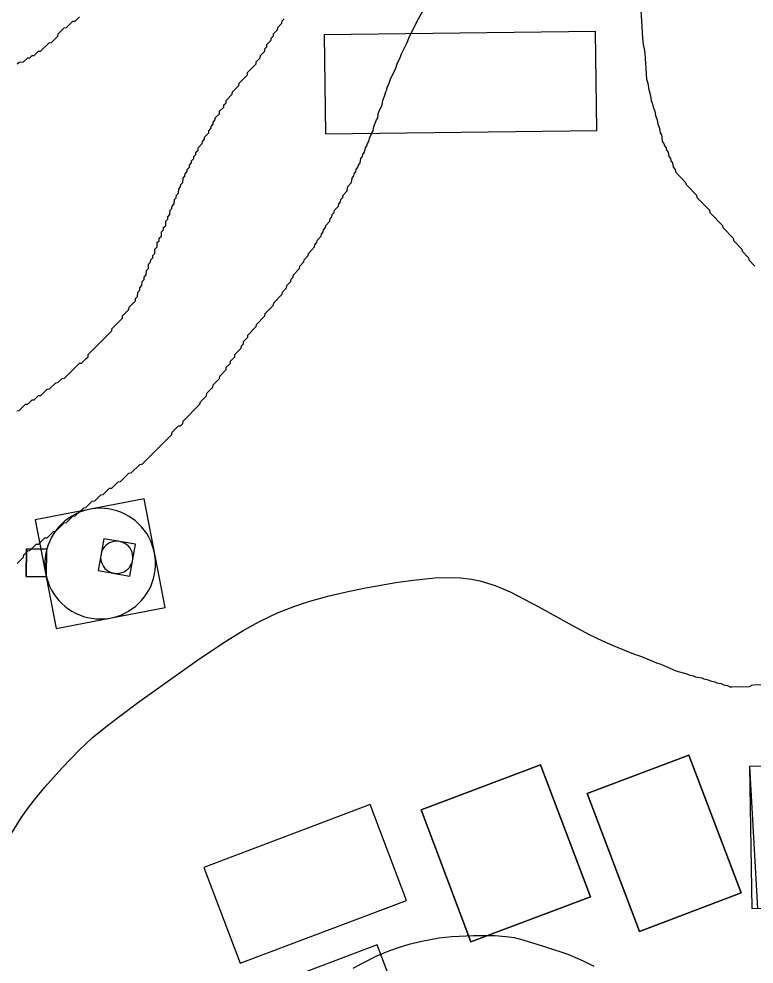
# Model space of a CAD drawing. Header units: millimetres. Extents: x 0 to 1200, y 0 to 1080.
# Drawn here: x 601.2 to 771.9, y 249.7 to 469.2 of the extents above; entities that cross this region are included whole.
import ezdxf

# ---------------------------------------------------------------- set-up
doc = ezdxf.new("R2010")
doc.units = ezdxf.units.MM
for name, color, linetype in [('BLDG_BOX_CAMPUS', 5, 'Continuous'), ('BLDG_BOX_RASTER', 1, 'Continuous'), ('BLDG_FOOTPRINT_CAMPUS', 8, 'Continuous'), ('BLDG_FOOTPRINT_RASTER', 12, 'Continuous'), ('CONTOUR_59', 22, 'Continuous'), ('CONTOUR_60', 14, 'Continuous'), ('CONTOUR_61', 14, 'Continuous'), ('CONTOUR_62', 12, 'Continuous')]:
    doc.layers.add(name, color=color, linetype=linetype)

msp = doc.modelspace()

# ---------------------------------------------------------------- linework, layer by layer
at = {"layer": 'BLDG_BOX_CAMPUS'}
for points in [[(735.35, 443.29, 119.91), (735.05, 466.29, 119.98), (672.06, 465.49, 121.28), (672.35, 442.49, 120.57), (735.35, 443.29, 119.91)], [(609.89, 327.63, 119.19), (635.13, 332.51, 118.36), (630.26, 357.73, 119.63), (605.02, 352.85, 120.35), (609.89, 327.63, 119.19)], [(628.26, 347.17, 119.25), (620.9, 348.48, 119.56), (619.59, 341.12, 119.31), (626.95, 339.81, 118.99), (628.26, 347.17, 119.25)], [(602.89, 339.72, 119.86), (607.58, 339.65, 119.69), (607.68, 346.07, 119.9), (602.98, 346.14, 120.04), (602.89, 339.72, 119.86)]]:
    msp.add_polyline3d(points, close=True, dxfattribs=at)
at = {"layer": 'BLDG_BOX_RASTER'}
for points in [[(768.87, 266.2, 117.8), (756.75, 298.21, 117.91), (733.15, 289.28, 117.95), (745.27, 257.26, 117.95), (768.87, 266.2, 117.8)], [(733.91, 265.31, 117.96), (722.3, 295.96, 117.97), (694.56, 285.46, 117.99), (706.16, 254.8, 118), (733.91, 265.31, 117.96)], [(771.37, 262.55, 117.79), (812.37, 263.2, 117.15), (811.84, 296.22, 117.11), (770.84, 295.56, 117.83), (771.37, 262.55, 117.79)], [(682.74, 286.73, 117.99), (644.12, 272.1, 117.98), (652.54, 249.85, 117.98), (691.16, 264.47, 117.99), (682.74, 286.73, 117.99)], [(684.36, 254.12, 118), (657.58, 243.98, 117.99), (665.63, 222.7, 118.6), (692.42, 232.84, 118.94), (684.36, 254.12, 118)]]:
    msp.add_polyline3d(points, close=True, dxfattribs=at)
at = {"layer": 'BLDG_FOOTPRINT_CAMPUS'}
for points in [[(735.35, 443.29, 119.91), (735.05, 466.29, 119.98), (672.06, 465.49, 121.28), (672.35, 442.49, 120.57), (735.35, 443.29, 119.91)], [(632.92, 343.16, 118.91), (632.84, 344.14, 118.95), (632.69, 345.12, 119), (632.47, 346.07, 119.05), (632.17, 347.01, 119.1), (631.8, 347.93, 119.15), (631.37, 348.81, 119.21), (630.87, 349.66, 119.26), (630.3, 350.46, 119.32), (629.67, 351.22, 119.37), (628.99, 351.93, 119.42), (628.26, 352.59, 119.48), (627.47, 353.19, 119.53), (626.65, 353.72, 119.58), (625.78, 354.19, 119.63), (624.89, 354.6, 119.68), (623.96, 354.93, 119.72), (623.01, 355.19, 119.77), (622.04, 355.38, 119.81), (621.07, 355.49, 119.84), (620.08, 355.53, 119.88), (619.1, 355.49, 119.91), (618.12, 355.38, 119.94), (617.15, 355.19, 119.96), (616.2, 354.93, 119.98), (615.28, 354.6, 119.99), (614.38, 354.2, 120), (613.51, 353.73, 120), (612.69, 353.2, 120), (611.9, 352.6, 120.01), (611.17, 351.95, 120), (610.48, 351.24, 120), (609.86, 350.48, 120), (609.29, 349.67, 119.98), (608.79, 348.83, 119.97), (608.35, 347.94, 119.95), (607.98, 347.03, 119.92), (607.68, 346.09, 119.9), (607.46, 345.13, 119.87), (607.31, 344.16, 119.84), (607.23, 343.18, 119.81), (607.23, 342.2, 119.78), (607.3, 341.21, 119.75), (607.45, 340.24, 119.71), (607.68, 339.28, 119.67), (607.97, 338.34, 119.63), (608.34, 337.43, 119.59), (608.78, 336.55, 119.54), (609.28, 335.7, 119.5), (609.85, 334.89, 119.45), (610.47, 334.13, 119.39), (611.15, 333.42, 119.34), (611.89, 332.77, 119.29), (612.67, 332.17, 119.24), (613.5, 331.64, 119.18), (614.36, 331.16, 119.13), (615.26, 330.76, 119.08), (616.19, 330.43, 119.03), (617.13, 330.17, 118.98), (618.1, 329.98, 118.93), (619.08, 329.86, 118.89), (620.06, 329.83, 118.85), (621.05, 329.86, 118.81), (622.03, 329.97, 118.78), (622.99, 330.16, 118.74), (623.94, 330.42, 118.72), (624.87, 330.75, 118.69), (625.77, 331.16, 118.67), (626.63, 331.63, 118.66), (627.46, 332.16, 118.65), (628.24, 332.76, 118.64), (628.98, 333.41, 118.64), (629.66, 334.12, 118.65), (630.29, 334.88, 118.65), (630.86, 335.68, 118.67), (631.36, 336.53, 118.68), (631.8, 337.41, 118.7), (632.17, 338.32, 118.73), (632.46, 339.26, 118.76), (632.69, 340.22, 118.79), (632.84, 341.19, 118.83), (632.92, 342.18, 118.87), (632.92, 343.16, 118.91)], [(627.67, 344.29, 119.15), (627.61, 344.82, 119.17), (627.48, 345.34, 119.2), (627.27, 345.83, 119.23), (627, 346.29, 119.25), (626.66, 346.71, 119.28), (626.27, 347.07, 119.31), (625.83, 347.37, 119.34), (625.35, 347.61, 119.37), (624.85, 347.78, 119.39), (624.32, 347.87, 119.42), (623.79, 347.89, 119.43), (623.25, 347.83, 119.45), (622.74, 347.7, 119.46), (622.24, 347.5, 119.47), (621.78, 347.22, 119.48), (621.37, 346.88, 119.48), (621, 346.49, 119.47), (620.7, 346.05, 119.47), (620.46, 345.57, 119.46), (620.29, 345.07, 119.44), (620.2, 344.54, 119.42), (620.18, 344.01, 119.4), (620.24, 343.47, 119.38), (620.37, 342.96, 119.35), (620.58, 342.46, 119.33), (620.85, 342, 119.3), (621.19, 341.59, 119.27), (621.58, 341.22, 119.24), (622.02, 340.92, 119.21), (622.5, 340.68, 119.19), (623.01, 340.51, 119.16), (623.53, 340.42, 119.14), (624.07, 340.4, 119.12), (624.6, 340.46, 119.1), (625.12, 340.59, 119.09), (625.61, 340.8, 119.08), (626.07, 341.07, 119.07), (626.49, 341.41, 119.07), (626.85, 341.8, 119.07), (627.15, 342.24, 119.08), (627.39, 342.72, 119.09), (627.56, 343.23, 119.11), (627.65, 343.75, 119.13), (627.67, 344.29, 119.15)], [(602.98, 346.14, 120.04), (607.68, 346.07, 119.9), (607.43, 345.02, 119.87), (607.28, 343.95, 119.84), (607.22, 342.87, 119.8), (607.25, 341.78, 119.77), (607.37, 340.71, 119.73), (607.58, 339.65, 119.69), (602.89, 339.72, 119.86), (602.98, 346.14, 120.04)]]:
    msp.add_polyline3d(points, close=True, dxfattribs=at)
at = {"layer": 'BLDG_FOOTPRINT_RASTER'}
for points in [[(733.15, 289.28, 117.95), (756.75, 298.21, 117.91), (768.87, 266.2, 117.8), (745.27, 257.26, 117.95), (733.15, 289.28, 117.95)], [(694.56, 285.46, 117.99), (722.3, 295.96, 117.97), (733.91, 265.31, 117.96), (706.16, 254.8, 118), (694.56, 285.46, 117.99)], [(770.84, 295.56, 117.83), (772.67, 262.57, 117.78), (812.37, 263.2, 117.15), (810.9, 295.86, 117.13), (770.84, 295.56, 117.83)], [(652.54, 249.85, 117.98), (691.16, 264.47, 117.99), (682.74, 286.73, 117.99), (644.12, 272.1, 117.98), (652.54, 249.85, 117.98)], [(665.63, 222.7, 118.6), (692.42, 232.84, 118.94), (684.36, 254.12, 118), (657.58, 243.98, 117.99), (665.63, 222.7, 118.6)]]:
    msp.add_polyline3d(points, close=True, dxfattribs=at)
at = {"layer": 'CONTOUR_59'}
for points in [[(598.71, 278.75, 118), (601.75, 283.62, 118), (603.19, 285.75, 118), (604.75, 287.76, 118), (607.25, 290.78, 118), (611.25, 295.28, 118), (615.25, 299.45, 118), (618.25, 302.21, 118), (621.75, 305.05, 118), (628.75, 310.32, 118), (643.25, 320.67, 118), (649.38, 324.75, 118), (653.25, 327.12, 118), (657.1, 329.25, 118), (661.25, 331.24, 118), (665.25, 332.83, 118), (668.75, 333.99, 118), (673.25, 335.24, 118), (677.25, 336.15, 118), (681.25, 336.95, 118), (688.75, 338.27, 118), (692.75, 338.86, 118), (697.75, 339.38, 118), (701.25, 339.5, 118), (703.75, 339.38, 118), (706.25, 339.06, 118), (708.25, 338.65, 118), (711.75, 337.6, 118), (713.25, 337.02, 118), (715.25, 336.1, 118), (721.75, 332.73, 118), (728.89, 328.75, 118), (733.62, 326.25, 118), (736.69, 324.75, 118), (739.75, 323.42, 118), (743.9, 321.75, 118), (745.75, 321.08, 118), (749.25, 319.63, 118), (750.25, 319.31, 118), (753.75, 317.82, 118), (756.25, 317.09, 118), (756.75, 316.87, 118), (757.75, 316.64, 118), (758.25, 316.42, 118), (759.75, 316.16, 118), (760.25, 315.93, 118), (761.25, 315.71, 118), (761.75, 315.47, 118), (762.75, 315.25, 118), (763.25, 315, 118), (764.25, 314.81, 118), (764.75, 314.54, 118), (765.75, 314.39, 118), (766.25, 314.08, 118), (766.75, 314.07, 118), (770.75, 314.11, 118), (771.05, 314.25, 118), (771.25, 314.45, 118), (771.75, 314.53, 118), (775.75, 314.63, 118)], [(734.75, 249.08, 118), (732.25, 250.34, 118), (728.75, 251.86, 118), (723.75, 253.53, 118), (718.25, 255.22, 118), (716.25, 255.75, 118), (714.25, 256.03, 118), (711.75, 256.19, 118), (706.75, 256.2, 118), (701.75, 256.03, 118), (698.75, 255.66, 118), (694.75, 254.93, 118), (691.75, 254.21, 118), (689.25, 253.45, 118), (687.25, 252.74, 118), (684.25, 251.47, 118), (680.75, 249.74, 118), (678.75, 248.63, 118)]]:
    msp.add_polyline3d(points, dxfattribs=at)
at = {"layer": 'CONTOUR_60'}
for points in [[(600.84, 342.75, 120), (602.25, 344.18, 120), (602.35, 344.75, 120), (603.25, 345.65, 120), (603.75, 345.7, 120), (605.25, 347.17, 120), (605.75, 347.2, 120), (607.25, 348.67, 120), (607.75, 348.71, 120), (609.25, 350.18, 120), (609.75, 350.21, 120), (611.75, 352.18, 120), (612.25, 352.21, 120), (613.75, 353.68, 120), (614.3, 353.75, 120), (616.25, 355.68, 120), (616.75, 355.71, 120), (618.25, 357.18, 120), (618.8, 357.25, 120), (620.25, 358.68, 120), (620.8, 358.75, 120), (622.25, 360.19, 120), (622.8, 360.25, 120), (624.25, 361.69, 120), (624.8, 361.75, 120), (626.75, 363.69, 120), (627.3, 363.75, 120), (629.25, 365.69, 120), (629.79, 365.75, 120), (636.75, 372.7, 120), (636.82, 373.25, 120), (637.75, 374.18, 120), (638.25, 374.68, 120), (638.75, 374.71, 120), (639.25, 375.2, 120), (639.32, 375.75, 120), (643.25, 379.69, 120), (643.33, 380.25, 120), (644.75, 381.69, 120), (644.83, 382.25, 120), (646.25, 383.69, 120), (646.34, 384.25, 120), (647.75, 385.68, 120), (647.84, 386.25, 120), (649.3, 387.75, 120), (649.34, 388.25, 120), (650.31, 389.25, 120), (650.35, 389.75, 120), (651.31, 390.75, 120), (651.36, 391.25, 120), (652.81, 392.75, 120), (652.85, 393.25, 120), (653.32, 393.75, 120), (653.37, 394.25, 120), (654.32, 395.25, 120), (654.37, 395.75, 120), (656.25, 397.66, 120), (656.32, 397.75, 120), (656.38, 398.25, 120), (658.25, 400.16, 120), (658.32, 400.25, 120), (658.38, 400.75, 120), (660.25, 402.65, 120), (660.33, 402.75, 120), (660.38, 403.25, 120), (662.33, 405.25, 120), (662.38, 405.75, 120), (663.25, 406.64, 120), (663.33, 406.75, 120), (663.39, 407.25, 120), (664.33, 408.25, 120), (664.39, 408.75, 120), (664.85, 409.25, 120), (664.92, 409.75, 120), (666.25, 411.13, 120), (666.34, 411.25, 120), (666.41, 411.75, 120), (667.35, 412.75, 120), (667.42, 413.25, 120), (668.35, 414.25, 120), (668.43, 414.75, 120), (669.85, 416.25, 120), (669.91, 416.75, 120), (670.36, 417.25, 120), (670.44, 417.75, 120), (671.36, 418.75, 120), (671.43, 419.25, 120), (671.86, 419.75, 120), (671.94, 420.25, 120), (672.38, 420.75, 120), (672.46, 421.25, 120), (673.37, 422.25, 120), (673.45, 422.75, 120), (673.88, 423.25, 120), (673.96, 423.75, 120), (674.39, 424.25, 120), (674.49, 424.75, 120), (675.38, 425.75, 120), (675.47, 426.25, 120), (675.89, 426.75, 120), (675.98, 427.25, 120), (676.4, 427.75, 120), (676.5, 428.25, 120), (677.38, 429.25, 120), (677.54, 430.25, 120), (678.39, 431.25, 120), (678.54, 432.25, 120), (678.93, 432.75, 120), (679.04, 433.25, 120), (679.43, 433.75, 120), (679.54, 434.25, 120), (679.93, 434.75, 120), (680.04, 435.25, 120), (680.42, 435.75, 120), (680.6, 436.75, 120), (680.95, 437.25, 120), (681.08, 437.75, 120), (681.44, 438.25, 120), (681.64, 439.25, 120), (681.98, 439.75, 120), (682.11, 440.25, 120), (682.46, 440.75, 120), (682.67, 441.75, 120), (683, 442.25, 120), (683.14, 442.75, 120), (683.47, 443.25, 120), (683.59, 444.25, 120), (684.2, 445.75, 120), (684.5, 446.25, 120), (684.64, 447.25, 120), (684.81, 447.75, 120), (685.53, 449.25, 120), (685.69, 450.25, 120), (685.85, 450.75, 120), (686.1, 451.25, 120), (686.37, 452.25, 120), (686.62, 452.75, 120), (686.73, 453.25, 120), (687.15, 454.25, 120), (687.46, 455.25, 120), (688.68, 457.75, 120), (689.02, 458.75, 120), (689.74, 460.25, 120), (690.1, 461.25, 120), (691.32, 463.75, 120), (691.71, 464.75, 120), (693.75, 468.83, 120), (697.75, 475.99, 120)], [(745.36, 475.25, 120), (745.99, 464.75, 120), (746.14, 463.25, 120), (746.4, 462.25, 120), (746.53, 461.25, 120), (746.89, 455.25, 120), (747.24, 454.25, 120), (747.42, 452.75, 120), (747.79, 451.75, 120), (747.97, 450.25, 120), (748.22, 449.75, 120), (748.46, 448.75, 120), (748.87, 447.75, 120), (749, 446.75, 120), (749.41, 445.75, 120), (749.52, 444.75, 120), (749.81, 444.25, 120), (749.95, 443.75, 120), (750.05, 442.75, 120), (750.36, 442.25, 120), (750.49, 441.75, 120), (750.58, 440.75, 120), (750.95, 440.25, 120), (751.06, 439.75, 120), (751.44, 439.25, 120), (751.56, 438.75, 120), (751.92, 438.25, 120), (752.09, 437.25, 120), (752.48, 436.75, 120), (752.58, 436.25, 120), (752.97, 435.75, 120), (753.12, 434.75, 120), (753.54, 434.25, 120), (753.62, 433.75, 120), (753.75, 433.58, 120), (756, 431.25, 120), (756.11, 430.75, 120), (756.25, 430.57, 120), (758.51, 428.25, 120), (758.62, 427.75, 120), (758.75, 427.58, 120), (761.53, 424.75, 120), (761.63, 424.25, 120), (761.75, 424.09, 120), (764.54, 421.25, 120), (764.63, 420.75, 120), (764.75, 420.6, 120), (767.05, 418.25, 120), (767.14, 417.75, 120), (767.25, 417.61, 120), (769.07, 415.75, 120), (769.15, 415.25, 120), (770.58, 413.75, 120), (770.65, 413.25, 120), (772.09, 411.75, 120)]]:
    msp.add_polyline3d(points, dxfattribs=at)
at = {"layer": 'CONTOUR_61'}
msp.add_polyline3d([(600.75, 378.2, 122), (601.25, 378.22, 122), (602.75, 379.7, 122), (603.25, 379.72, 122), (604.25, 380.7, 122), (604.75, 380.72, 122), (605.75, 381.71, 122), (606.28, 381.75, 122), (607.75, 383.21, 122), (608.28, 383.25, 122), (609.75, 384.71, 122), (610.25, 384.72, 122), (611.25, 385.71, 122), (611.78, 385.75, 122), (615.25, 389.21, 122), (615.75, 389.23, 122), (616.75, 390.22, 122), (617.27, 390.75, 122), (617.29, 391.25, 122), (622.75, 396.72, 122), (622.79, 397.25, 122), (625.25, 399.72, 122), (625.29, 400.25, 122), (626.75, 401.72, 122), (626.79, 402.25, 122), (628.27, 403.75, 122), (628.28, 404.25, 122), (628.77, 404.75, 122), (628.79, 405.75, 122), (629.25, 406.21, 122), (629.29, 406.75, 122), (629.77, 407.25, 122), (629.79, 408.25, 122), (630.25, 408.71, 122), (630.29, 409.25, 122), (630.77, 409.75, 122), (630.8, 410.75, 122), (631.27, 411.25, 122), (631.3, 412.25, 122), (631.75, 412.7, 122), (631.8, 413.25, 122), (632.28, 413.75, 122), (632.29, 414.25, 122), (632.77, 414.75, 122), (632.8, 415.75, 122), (633.28, 416.25, 122), (633.3, 417.25, 122), (633.75, 417.7, 122), (633.8, 418.25, 122), (634.28, 418.75, 122), (634.3, 419.75, 122), (634.75, 420.2, 122), (634.8, 420.75, 122), (635.28, 421.25, 122), (635.3, 422.25, 122), (635.75, 422.7, 122), (635.8, 423.25, 122), (636.28, 423.75, 122), (636.31, 424.75, 122), (636.75, 425.19, 122), (636.8, 425.75, 122), (637.28, 426.25, 122), (637.31, 427.25, 122), (637.75, 427.69, 122), (637.8, 428.25, 122), (638.28, 428.75, 122), (638.31, 429.75, 122), (638.75, 430.19, 122), (638.8, 430.75, 122), (639.28, 431.25, 122), (639.31, 432.25, 122), (639.75, 432.69, 122), (639.81, 433.25, 122), (640.29, 433.75, 122), (640.31, 434.25, 122), (640.79, 434.75, 122), (640.81, 435.25, 122), (641.29, 435.75, 122), (641.31, 436.25, 122), (641.79, 436.75, 122), (641.81, 437.25, 122), (642.29, 437.75, 122), (642.31, 438.25, 122), (642.79, 438.75, 122), (642.81, 439.25, 122), (643.78, 440.25, 122), (643.81, 440.75, 122), (644.29, 441.25, 122), (644.31, 441.75, 122), (645.28, 442.75, 122), (645.3, 443.25, 122), (645.78, 443.75, 122), (645.81, 444.25, 122), (646.29, 444.75, 122), (646.31, 445.25, 122), (646.79, 445.75, 122), (646.81, 446.25, 122), (647.75, 447.2, 122), (647.81, 447.75, 122), (648.78, 448.75, 122), (648.81, 449.25, 122), (649.29, 449.75, 122), (649.31, 450.25, 122), (650.75, 451.7, 122), (650.81, 452.25, 122), (652.28, 453.75, 122), (652.31, 454.25, 122), (654.25, 456.21, 122), (654.3, 456.75, 122), (656.28, 458.75, 122), (656.3, 459.25, 122), (657.25, 460.21, 122), (657.3, 460.75, 122), (658.28, 461.75, 122), (658.3, 462.25, 122), (658.78, 462.75, 122), (658.8, 463.25, 122), (659.78, 464.25, 122), (659.8, 464.75, 122), (660.28, 465.25, 122), (660.3, 465.75, 122), (661.25, 466.71, 122), (661.3, 467.25, 122), (662.28, 468.25, 122), (662.29, 468.75, 122), (662.78, 469.25, 122)], dxfattribs=at)
at = {"layer": 'CONTOUR_62'}
msp.add_polyline3d([(600.81, 458.75, 124), (601.25, 459.19, 124), (602.25, 459.22, 124), (603.25, 460.19, 124), (603.75, 460.21, 124), (604.25, 460.69, 124), (604.75, 460.72, 124), (605.75, 461.69, 124), (606.25, 461.71, 124), (608.25, 463.68, 124), (608.8, 463.75, 124), (610.25, 465.2, 124), (610.33, 465.75, 124), (611.75, 467.17, 124), (612.25, 467.21, 124), (613.75, 468.67, 124), (614.25, 468.71, 124), (615.25, 469.68, 124)], dxfattribs=at)

doc.saveas('drawing.dxf')
